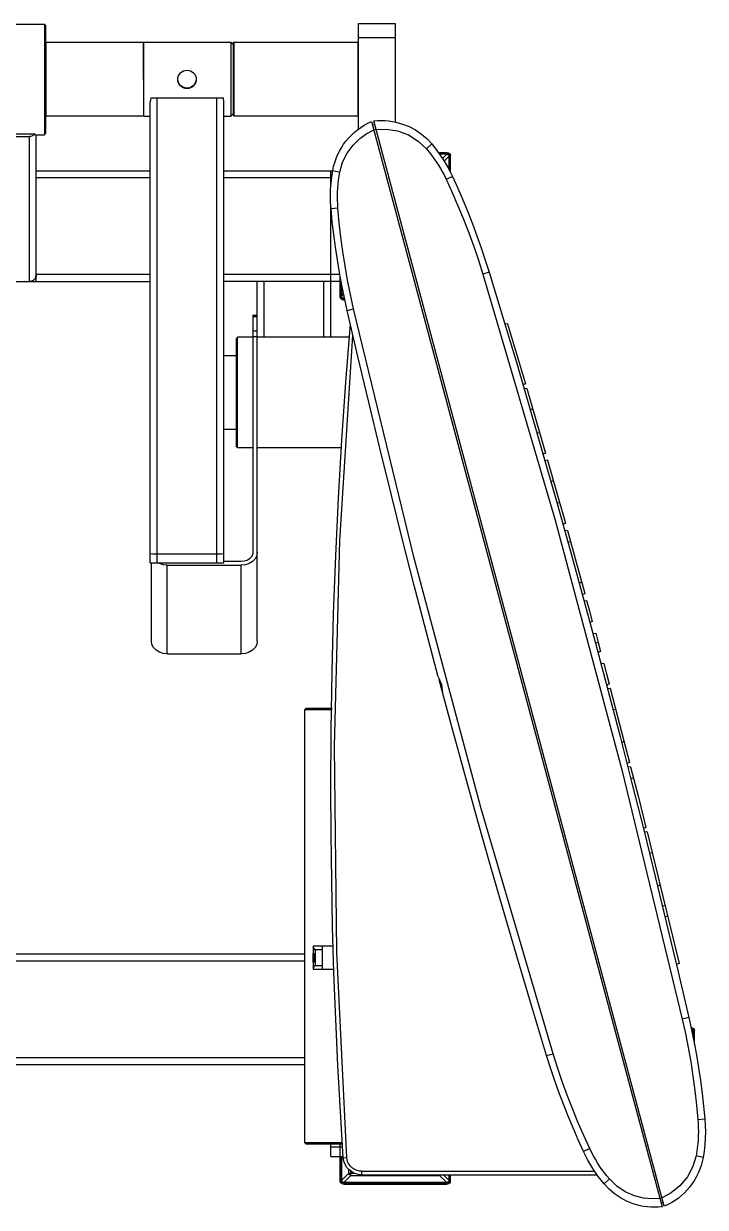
# Model space of a CAD drawing. Header units: millimetres. Extents: x 24547 to 62889, y 34568 to 56011.
# Drawn here: x 42859 to 43333, y 44808 to 45630 of the extents above; entities that cross this region are included whole.
import ezdxf

# ---------------------------------------------------------------- set-up
doc = ezdxf.new("R2010")
doc.units = ezdxf.units.MM
doc.linetypes.add('PEN_TYPE_1', pattern=[0])

# ---------------------------------------------------------------- blocks, each defined once
blk = doc.blocks.new('A$C4BB32A06')
at = {"color": 7, "linetype": 'PEN_TYPE_1'}
for points in [[(715.46, 821.61), (765.1, 821.61)], [(765.1, 821.61), (765.1, 744.87)], [(765.1, 821.61), (765.88, 820.85)], [(765.88, 820.85), (765.88, 745.64)], [(983.3, 748.65), (983.3, 821.96)], [(983.3, 821.96), (1008.88, 821.96)], [(1008.88, 821.96), (1008.88, 753.53)], [(766.24, 808.82), (765.88, 808.45)], [(833.62, 808.82), (766.24, 808.82)], [(766.24, 757.66), (766.24, 808.82)], [(833.62, 808.82), (833.82, 809)], [(833.82, 809), (894.56, 809)], [(833.82, 809), (833.82, 783.25)], [(834.24, 757.66), (834.24, 808.82)], [(894.56, 809), (894.56, 757.84)], [(894.56, 809), (896.16, 807.4)], [(896.16, 807.4), (896.16, 759.44)], [(896.32, 808.79), (896.71, 809.18)], [(896.32, 808.79), (896.32, 758.38)], [(896.71, 809.18), (896.71, 758.01)], [(896.71, 809.18), (982.94, 809.18)], [(982.94, 809.18), (982.94, 758.01)], [(982.94, 809.18), (983.3, 808.79)], [(983.3, 812.37), (1008.88, 812.37)], [(896.32, 801.06), (896.16, 801.06)], [(857.78, 783.25), (857.91, 784.47), (858.27, 785.69), (858.88, 786.82), (859.67, 787.78), (860.64, 788.57), (861.75, 789.18), (862.95, 789.53), (864.19, 789.65)], [(864.19, 789.65), (865.43, 789.53), (866.63, 789.18), (867.74, 788.57), (868.71, 787.78), (869.5, 786.82), (870.11, 785.69), (870.47, 784.47), (870.57, 783.25)], [(858.88, 779.7), (858.27, 780.81), (857.91, 782.03), (857.78, 783.25)], [(864.19, 777.13), (862.79, 777.29), (861.46, 777.75), (860.22, 778.51), (859.21, 779.52), (858.43, 780.74), (857.94, 782.11), (857.84, 783.25)], [(858.56, 780.35), (858.1, 781.4)], [(870.54, 783.25), (870.38, 781.92), (869.72, 780.34)], [(870.57, 783.25), (870.47, 782.1), (870.11, 780.87)], [(859.7, 778.77), (858.75, 779.96)], [(864.19, 776.92), (862.99, 777.03), (861.75, 777.39), (860.64, 777.99), (859.67, 778.79), (858.88, 779.75)], [(864.19, 777.2), (862.95, 777.31), (861.75, 777.68), (860.64, 778.27), (859.7, 779.05)], [(860.87, 777.86), (859.73, 778.73)], [(862.3, 777.23), (861.29, 777.65)], [(864.19, 776.92), (862.73, 777.1)], [(870.11, 780.83), (869.5, 779.7), (868.71, 778.73), (867.77, 777.94), (866.63, 777.34), (865.43, 776.98), (864.19, 776.87)], [(868.71, 779.02), (867.38, 777.98), (865.82, 777.34), (864.19, 777.13)], [(864.19, 777.2), (866.6, 777.67)], [(865.66, 777.1), (864.19, 776.92)], [(867.12, 777.65), (866.08, 777.23)], [(869.33, 779.83), (868.71, 779.07), (867.77, 778.27), (866.66, 777.7)], [(869.72, 780.34), (868.71, 778.77), (867.51, 777.86)], [(838.96, 770.47), (838.6, 767.69)], [(838.6, 447.54), (838.6, 767.69)], [(838.96, 770.47), (843.42, 770.46)], [(843.42, 447.51), (843.42, 770.46)], [(843.42, 770.46), (884.96, 770.46)], [(884.96, 770.46), (889.42, 770.47)], [(884.96, 447.51), (884.96, 770.46)], [(889.78, 767.69), (889.42, 770.47)], [(889.78, 447.54), (889.78, 767.69)], [(896.32, 765.87), (896.16, 765.87)], [(766.24, 757.66), (765.88, 758.06)], [(834.24, 757.66), (766.24, 757.66)], [(834.44, 757.84), (834.24, 757.66)], [(834.44, 757.84), (838.6, 757.84)], [(889.78, 757.84), (894.56, 757.84)], [(894.56, 757.84), (896.16, 759.44)], [(896.32, 758.38), (896.71, 758.01)], [(896.71, 758.01), (982.94, 758.01)], [(982.94, 758.01), (983.3, 758.38)], [(965.46, 720.02), (966.05, 722.83), (966.8, 725.58), (967.72, 728.26), (968.81, 730.87), (970.04, 733.39), (971.43, 735.83), (972.96, 738.18), (974.63, 740.42), (976.43, 742.56), (978.37, 744.58), (980.42, 746.48), (982.6, 748.26), (984.9, 749.91), (987.3, 751.41), (989.81, 752.78), (992.41, 753.99)], [(970.34, 718.83), (972.26, 725.68), (975.45, 732.11), (979.55, 737.68), (984.27, 742.23), (989.22, 745.69), (993.98, 748.13)], [(992.41, 753.99), (1194.37, 0.32)], [(994.59, 751.77), (993.06, 751.51)], [(993.91, 754.38), (996.62, 754.62), (999.38, 754.7), (1001.89, 754.63), (1004.38, 754.43), (1006.85, 754.09), (1009.28, 753.61), (1014.03, 752.28), (1018.6, 750.44), (1022.94, 748.13), (1027.02, 745.34), (1030.79, 742.12), (1034.21, 738.46)], [(1195.83, 0.72), (993.91, 754.38)], [(995.51, 748.39), (994.01, 748)], [(995.47, 748.52), (1002.6, 748.75), (1010.35, 747.52), (1017.97, 744.71), (1024.83, 740.46), (1030.56, 734.98)], [(758.4, 745.16), (722.17, 745.16)], [(725.91, 743.62), (754.65, 743.62)], [(758.4, 745.16), (757.65, 744.51), (756.74, 744.03), (755.73, 743.72), (754.65, 743.62)], [(754.65, 642.89), (754.65, 743.62)], [(758.82, 744.87), (758.4, 745.16)], [(758.82, 744.87), (765.1, 744.87)], [(759.47, 744.48), (758.82, 744.87)], [(759.47, 642.89), (759.47, 744.87)], [(765.1, 744.87), (765.88, 745.64)], [(1034.21, 738.44), (1030.56, 734.98)], [(1030.56, 734.98), (1032.35, 732.83), (1034.08, 730.61), (1035.74, 728.37), (1037.33, 726.07), (1038.86, 723.73), (1040.3, 721.34), (1041.66, 718.9), (1043, 716.42), (1044.24, 713.88)], [(1034.21, 738.44), (1034.21, 738.46)], [(1034.21, 738.44), (1038.35, 733.17), (1042.13, 727.65), (1045.54, 721.89), (1048.57, 715.92)], [(1038.9, 732.44), (1044.95, 732.44)], [(1044.95, 732.44), (1044.95, 731.53)], [(1044.95, 732.44), (1045.85, 732.25), (1046.58, 731.76), (1047.08, 731.02), (1047.26, 730.13)], [(1039.55, 731.53), (1044.95, 731.53)], [(1044.63, 731.28), (1039.71, 731.28)], [(1041.7, 728.35), (1044.63, 731.28)], [(1042.87, 726.51), (1046.12, 729.77)], [(1044.63, 731.28), (1045.08, 731.2), (1045.51, 731), (1045.83, 730.68), (1046.03, 730.26), (1046.12, 729.77)], [(1044.95, 731.53), (1045.51, 731.42), (1045.96, 731.12), (1046.27, 730.67), (1046.38, 730.13)], [(1046.12, 729.77), (1046.12, 720.85)], [(1046.38, 720.34), (1046.38, 730.13)], [(1047.26, 730.13), (1046.38, 730.13)], [(1047.26, 718.63), (1047.26, 730.13)], [(838.6, 719.64), (759.47, 719.64)], [(965.46, 719.64), (889.78, 719.64)], [(964.29, 693.34), (964, 697.79), (963.9, 702.26), (964, 706.72), (964.29, 711.18), (964.78, 715.61), (965.46, 720.02)], [(964.13, 708.95), (964.13, 719.64)], [(965.46, 720.03), (970.34, 718.83)], [(965.46, 720.03), (965.46, 720.02)], [(969.07, 693.75), (968.88, 696.56), (968.78, 699.36), (968.75, 702.16), (968.81, 704.96), (968.94, 707.75), (969.17, 710.53), (969.5, 713.31), (969.89, 716.08), (970.34, 718.83)], [(1044.24, 713.88), (1048.57, 715.92)], [(1048.57, 715.92), (1052.28, 707.79), (1055.84, 699.6), (1059.26, 691.36), (1062.53, 683.05), (1065.65, 674.69), (1068.63, 666.27), (1071.47, 657.8), (1074.15, 649.28)], [(838.6, 714.84), (759.47, 714.84)], [(964.68, 714.83), (889.78, 714.84)], [(1044.24, 713.88), (1048.43, 704.7), (1052.47, 695.46), (1056.28, 686.12), (1059.93, 676.71), (1063.38, 667.23), (1066.63, 657.7), (1069.69, 648.08)], [(964.13, 604.18), (964.13, 695.57)], [(969.07, 693.75), (964.29, 693.34)], [(975.45, 622.83), (973.52, 631.55), (971.74, 640.31), (970.11, 649.09), (968.64, 657.89), (967.32, 666.72), (966.16, 675.58), (965.15, 684.45), (964.29, 693.34)], [(979.95, 624.02), (977.76, 633.89), (975.81, 643.78), (974.05, 653.71), (972.49, 663.67), (971.16, 673.66), (970.02, 683.69), (969.07, 693.75)], [(682.61, 642.89), (838.6, 642.89)], [(759.47, 647.7), (759.37, 646.74), (759.09, 645.83), (758.65, 645.01), (758.06, 644.3), (757.35, 643.71), (756.53, 643.27), (755.63, 642.98), (754.65, 642.89)], [(754.65, 642.89), (756.02, 643.1)], [(756.02, 643.1), (756.41, 643.28)], [(756.41, 643.28), (757.26, 643.68)], [(757.26, 643.68), (757.65, 643.99)], [(757.65, 643.99), (758.3, 644.63)], [(758.3, 644.63), (758.62, 645.03)], [(758.62, 645.03), (759.08, 645.88)], [(759.08, 645.88), (759.24, 646.3)], [(759.24, 646.3), (759.47, 647.7)], [(838.6, 647.69), (759.47, 647.69)], [(970.38, 647.7), (889.78, 647.69)], [(971.25, 642.89), (889.78, 642.89)], [(912.95, 393.18), (912.95, 642.89)], [(917.77, 604.18), (917.77, 642.89)], [(959.34, 604.18), (959.34, 642.89)], [(970.51, 642.89), (970.51, 646.94)], [(970.51, 632.4), (970.51, 642.89)], [(971.42, 632.4), (971.42, 642.02)], [(1074.15, 649.28), (1069.69, 648.08)], [(1069.69, 648.08), (1119.89, 477.13), (1166.34, 303.82), (1208.33, 130.68)], [(1074.18, 649.3), (1083.9, 617.25), (1093.48, 585.17), (1102.92, 553.04), (1112.22, 520.87), (1121.38, 488.66), (1130.4, 456.41), (1139.27, 424.12), (1148.01, 391.8), (1156.6, 359.44), (1165.06, 327.04), (1173.37, 294.6), (1181.54, 262.13), (1189.57, 229.62), (1197.46, 197.07), (1205.21, 164.5), (1212.82, 131.88)], [(971.68, 632.76), (971.68, 640.74)], [(971.68, 632.76), (973.01, 634.08)], [(970.51, 632.4), (971.42, 632.4)], [(972.82, 630.09), (971.92, 630.27), (971.19, 630.77), (970.69, 631.51), (970.51, 632.4)], [(972.82, 630.99), (972.27, 631.1), (971.82, 631.4), (971.53, 631.85), (971.42, 632.4)], [(973.17, 631.25), (972.69, 631.33), (972.26, 631.53), (971.94, 631.85), (971.74, 632.27), (971.68, 632.76)], [(972.82, 631), (972.82, 630.09)], [(972.82, 631), (973.66, 631)], [(972.82, 630.09), (973.86, 630.09)], [(973.17, 631.25), (973.53, 631.59)], [(973.6, 631.25), (973.17, 631.25)], [(909.89, 619.55), (909.89, 454.77)], [(909.89, 619.55), (912.95, 619.55)], [(909.89, 618.52), (912.95, 618.52)], [(975.45, 622.83), (979.95, 624.02)], [(1038.77, 368.47), (1030.38, 400.15), (1022.12, 431.86), (1014, 463.6), (1006.01, 495.38), (998.16, 527.2), (990.46, 559.04), (982.88, 590.92), (975.45, 622.83)], [(1118.55, 106.62), (1068.36, 277.57), (1021.94, 450.88), (979.95, 624.02)], [(912.95, 608.54), (909.89, 608.54)], [(972.75, 34.5), (970.74, 66.55), (968.99, 98.6), (967.52, 130.67), (966.31, 162.75), (965.37, 194.84), (964.7, 226.93), (964.29, 259.04), (964.16, 291.14), (964.37, 331.45), (965.01, 371.75), (966.07, 412.03), (967.55, 452.3), (969.45, 492.55), (971.78, 532.78), (974.53, 572.99), (977.7, 613.17)], [(1087.01, 613.52), (1085.09, 613.2)], [(1086.98, 613.57), (1093.23, 592.71), (1099.41, 571.82)], [(899.35, 604.18), (898.6, 603.42)], [(898.6, 528.21), (898.6, 603.42)], [(899.35, 527.44), (899.35, 604.18)], [(909.89, 604.18), (899.35, 604.18)], [(912.95, 604.46), (909.89, 604.46)], [(977.05, 604.18), (912.95, 604.18)], [(975.16, 34.63), (968.26, 177.28), (966.7, 320.15), (970.41, 462.97), (979.49, 605.5)], [(898.6, 591.39), (889.78, 591.39)], [(1099.38, 571.82), (1097.59, 571.17)], [(1100.32, 568.63), (1098.43, 568.31)], [(1099.38, 571.82), (1099.41, 571.82)], [(1100.36, 568.62), (1106.9, 546.17), (1113.38, 523.71)], [(1104.49, 554.39), (1102.7, 553.74)], [(898.6, 540.23), (889.78, 540.23)], [(1109.27, 537.94), (1107.42, 537.5)], [(899.35, 527.44), (898.6, 528.21)], [(909.89, 527.44), (899.35, 527.44)], [(971.71, 527.44), (912.95, 527.44)], [(1113.38, 523.66), (1111.59, 523.01)], [(1114.81, 518.75), (1112.89, 518.42)], [(1113.38, 523.66), (1113.38, 523.71)], [(1114.78, 518.81), (1121.03, 496.91), (1127.18, 474.98)], [(1118.88, 504.47), (1117.05, 503.82)], [(1123.17, 489.22), (1121.29, 488.88)], [(1127.21, 474.93), (1125.39, 474.27)], [(1128.58, 470), (1126.69, 469.68)], [(1127.21, 474.93), (1127.18, 474.98)], [(1128.61, 469.97), (1134.69, 448.08), (1140.69, 426.19)], [(1130.79, 462.12), (1128.9, 461.68)], [(838.6, 453.92), (841.66, 453.9)], [(838.6, 453.92), (838.83, 453.92)], [(840.52, 453.9), (843.42, 453.89)], [(843.42, 453.89), (887.86, 453.9)], [(886.68, 453.9), (889.78, 453.92)], [(889.55, 453.92), (889.78, 453.92)], [(909.89, 454.77), (909.63, 453.11), (908.82, 451.58), (907.55, 450.24), (905.89, 449.23), (903.97, 448.6), (901.89, 448.39)], [(912.95, 454.77), (912.6, 452.47), (911.49, 450.34), (909.73, 448.52), (907.42, 447.12), (904.75, 446.24), (901.89, 445.93)], [(838.6, 447.54), (843.42, 447.51)], [(839.42, 393.18), (839.42, 447.51)], [(843.42, 447.51), (884.96, 447.51)], [(850.49, 445.93), (847.62, 446.24), (844.95, 447.12), (844.3, 447.51)], [(850.49, 384.36), (850.49, 445.93)], [(850.49, 445.93), (901.89, 445.93)], [(884.96, 447.51), (889.78, 447.54)], [(901.89, 448.39), (889.78, 448.39)], [(901.89, 384.36), (901.89, 445.93)], [(1138.54, 434.02), (1136.72, 433.46)], [(1140.69, 426.12), (1138.9, 425.45)], [(1142.05, 421.17), (1140.13, 420.85)], [(1140.69, 426.12), (1140.69, 426.19)], [(1145.93, 406.92), (1143.99, 414.02), (1142.05, 421.14)], [(1145.93, 406.85), (1144.11, 406.2)], [(1145.93, 406.85), (1145.93, 406.92)], [(1148.14, 398.58), (1146.25, 398.26)], [(1148.14, 398.63), (1149.85, 392.29), (1151.56, 385.95)], [(850.49, 384.36), (847.62, 384.65), (844.95, 385.53), (842.67, 386.93), (840.88, 388.77), (839.78, 390.9), (839.42, 393.18)], [(912.95, 393.18), (912.6, 390.9), (911.49, 388.77), (909.73, 386.93), (907.42, 385.53), (904.75, 384.65), (901.89, 384.36)], [(1149.83, 392.28), (1147.98, 391.78)], [(850.49, 384.36), (901.89, 384.36)], [(1151.53, 385.98), (1149.74, 385.32)], [(1151.53, 385.98), (1151.56, 385.95)], [(1153.74, 377.7), (1151.85, 377.36)], [(1153.74, 377.67), (1155.64, 370.54), (1157.52, 363.41)], [(1038.77, 368.47), (1039.35, 367.01), (1040.2, 365.15), (1040.92, 363.1), (1041.34, 360.95), (1041.53, 358.92), (1041.76, 357.36)], [(1114.09, 105.42), (1104.24, 137.89), (1094.53, 170.41), (1084.97, 202.97), (1075.55, 235.57), (1066.27, 268.22), (1057.14, 300.9), (1048.16, 333.63), (1039.32, 366.39)], [(1157.55, 363.36), (1155.73, 362.69)], [(1157.55, 363.36), (1157.52, 363.41)], [(1158.33, 360.38), (1156.41, 360.09)], [(1158.3, 360.43), (1165.04, 334.7), (1171.68, 308.95)], [(945.93, 345.49), (946.74, 346.29)], [(945.93, 345.49), (945.93, 44.94)], [(964.94, 345.49), (945.93, 345.49)], [(964.94, 346.29), (946.74, 346.29)], [(1162.14, 345.78), (1160.25, 345.43)], [(1167.93, 323.5), (1166.11, 322.87)], [(1171.68, 308.89), (1169.89, 308.19)], [(1172.46, 305.91), (1170.57, 305.58)], [(1171.68, 308.89), (1171.68, 308.95)], [(1172.46, 305.97), (1177.81, 284.87), (1183.1, 263.75)], [(1174.48, 297.98), (1172.62, 297.54)], [(1183.1, 263.74), (1181.28, 263.08)], [(1183.1, 263.74), (1183.1, 263.75)], [(1183.85, 260.76), (1181.93, 260.46)], [(1183.85, 260.76), (1195.09, 215.03), (1206.05, 169.22)], [(1187.46, 246.11), (1185.58, 245.75)], [(1192.97, 223.75), (1191.14, 223.11)], [(1196.42, 209.57), (1194.53, 209.23)], [(1198.21, 202.1), (1196.35, 201.68)], [(951.76, 181.31), (951.76, 165.31)], [(965.75, 181.31), (951.76, 181.31)], [(958.14, 181.31), (958.14, 165.31)], [(473.27, 176.02), (945.93, 176.02)], [(953.29, 178.73), (951.76, 180.57)], [(951.76, 173.32), (951.76, 173.97), (951.76, 174.62), (951.79, 175.21), (951.82, 175.7), (951.85, 176.09), (951.92, 176.37), (952.02, 176.5), (952.08, 176.51)], [(952.08, 170.12), (952.02, 170.13), (951.92, 170.26), (951.85, 170.56), (951.82, 170.95), (951.79, 171.43), (951.76, 172.02), (951.76, 172.65), (951.76, 173.32)], [(952.08, 176.51), (952.11, 176.5), (952.24, 176.35), (952.37, 176.07), (952.5, 175.68), (952.6, 175.19), (952.7, 174.61), (952.76, 173.97), (952.76, 173.32)], [(952.76, 173.32), (952.76, 172.67), (952.7, 172.02), (952.6, 171.45), (952.5, 170.95), (952.37, 170.56), (952.24, 170.28), (952.11, 170.13), (952.08, 170.12)], [(953.29, 178.73), (953.29, 167.9)], [(958.14, 178.73), (953.29, 178.73)], [(473.27, 171.24), (945.93, 171.24)], [(951.76, 166.06), (953.29, 167.9)], [(951.76, 165.31), (966.24, 165.31)], [(953.29, 167.9), (958.14, 167.9)], [(1206.05, 169.25), (1204.23, 168.59)], [(1206.05, 169.25), (1206.05, 169.22)], [(1212.79, 131.87), (1208.33, 130.68)], [(1212.79, 131.87), (1212.82, 131.88)], [(1212.79, 131.87), (1214.73, 123.15), (1216.51, 114.4), (1218.14, 105.62), (1219.62, 96.82), (1220.94, 87.99), (1222.1, 79.14), (1223.11, 70.27), (1223.96, 61.38)], [(1208.33, 130.68), (1210.48, 120.82), (1212.43, 110.92), (1214.19, 100.99), (1215.75, 91.03)], [(1214.45, 124.87), (1214.45, 124.41)], [(1214.45, 124.87), (1215.34, 124.69), (1216.07, 124.2), (1216.55, 123.47), (1216.73, 122.57)], [(1214.55, 123.97), (1215.05, 123.83), (1215.47, 123.52), (1215.75, 123.09), (1215.85, 122.57)], [(1214.61, 123.62), (1215, 123.44), (1215.3, 123.11), (1215.52, 122.7), (1215.59, 122.22)], [(1215.04, 121.66), (1215.59, 122.22)], [(1215.59, 122.22), (1215.59, 118.91)], [(1215.85, 117.63), (1215.85, 122.57)], [(1216.73, 122.57), (1215.85, 122.57)], [(1216.73, 113.13), (1216.73, 122.57)], [(12.79, 99.28), (945.93, 99.28)], [(473.27, 104.08), (945.93, 104.08)], [(1114.09, 105.42), (1118.55, 106.62)], [(1139.68, 38.78), (1135.98, 46.91), (1132.42, 55.1), (1129, 63.34), (1125.73, 71.65), (1122.6, 80.01), (1119.62, 88.43), (1116.78, 96.9), (1114.09, 105.42)], [(1144.04, 40.82), (1139.81, 49.98), (1135.8, 59.24), (1131.96, 68.59), (1128.32, 77.98), (1124.87, 87.45), (1121.61, 97), (1118.55, 106.62)], [(1215.75, 91.03), (1217.09, 81.04), (1218.23, 71.01), (1219.17, 60.95)], [(1219.17, 60.95), (1219.37, 58.14), (1219.46, 55.34), (1219.5, 52.54), (1219.43, 49.74), (1219.3, 46.96), (1219.07, 44.17), (1218.78, 41.39), (1218.39, 38.62), (1217.9, 35.85)], [(1219.17, 60.95), (1223.96, 61.36)], [(1223.96, 61.38), (1224.25, 56.91), (1224.35, 52.46), (1224.25, 47.99), (1223.96, 43.53), (1223.47, 39.09), (1222.78, 34.68)], [(1223.96, 61.36), (1223.96, 61.38)], [(946.74, 44.14), (945.93, 44.94)], [(945.93, 44.94), (972.13, 44.94)], [(946.74, 44.14), (972.17, 44.14)], [(964.13, 35.33), (964.13, 44.14)], [(972.33, 41.73), (964.13, 41.73)], [(970.51, 35.33), (970.51, 44.14)], [(964.13, 35.33), (972.72, 35.33)], [(970.51, 18.44), (970.51, 35.33)], [(971.42, 18.44), (971.42, 35.33)], [(971.68, 18.8), (971.68, 35.33)], [(972.75, 34.47), (975.16, 34.63)], [(985.51, 22.54), (983.05, 22.78), (980.74, 23.46), (978.63, 24.55), (976.78, 25.99), (975.21, 27.75), (973.99, 29.78), (973.15, 32.03), (972.75, 34.47)], [(985.38, 25.08), (983.95, 25.18), (982.35, 25.55), (980.66, 26.24), (979.07, 27.26), (977.7, 28.56), (976.59, 30.06), (975.81, 31.66), (975.36, 33.22), (975.16, 34.63)], [(1144.04, 40.82), (1139.68, 38.78)], [(1154.03, 16.26), (1149.89, 21.52), (1146.11, 27.05), (1142.7, 32.81), (1139.68, 38.78)], [(1157.68, 19.73), (1155.89, 21.87), (1154.16, 24.09), (1152.5, 26.33), (1150.91, 28.63), (1149.41, 30.97), (1147.95, 33.36), (1146.58, 35.81), (1145.28, 38.3), (1144.04, 40.82)], [(1217.9, 35.85), (1215.69, 28.27), (1211.91, 21.17), (1206.74, 14.96), (1200.65, 10.01), (1194.27, 6.57)], [(1222.78, 34.68), (1222.2, 31.87), (1221.44, 29.12), (1220.52, 26.44), (1219.44, 23.83), (1218.2, 21.31), (1216.82, 18.87), (1215.29, 16.52), (1213.62, 14.28), (1211.81, 12.14), (1209.88, 10.12), (1207.82, 8.22), (1205.64, 6.44), (1203.35, 4.8), (1200.95, 3.29), (1198.44, 1.93), (1195.83, 0.72)], [(1222.78, 34.68), (1217.9, 35.85)], [(976.53, 23.65), (976.53, 26.28)], [(978.02, 22.15), (978.02, 25)], [(985.38, 25.08), (985.51, 22.54)], [(985.38, 25.08), (1147.39, 25.08)], [(970.51, 18.44), (971.42, 18.44)], [(972.82, 16.14), (971.92, 16.32), (971.19, 16.82), (970.69, 17.54), (970.51, 18.44)], [(972.82, 17.04), (972.27, 17.15), (971.82, 17.45), (971.53, 17.9), (971.42, 18.44)], [(971.68, 18.8), (976.53, 23.65)], [(973.17, 17.3), (972.69, 17.37), (972.26, 17.58), (971.94, 17.9), (971.74, 18.31), (971.68, 18.8)], [(972.82, 17.04), (972.82, 16.14)], [(972.82, 17.04), (1044.95, 17.04)], [(973.17, 17.3), (978.02, 22.15)], [(1044.63, 17.3), (973.17, 17.3)], [(978.02, 22.15), (977.6, 22.28), (977.21, 22.51), (976.89, 22.83), (976.66, 23.22), (976.53, 23.65)], [(976.53, 23.65), (980.37, 23.65)], [(978.02, 22.15), (1039.74, 22.15)], [(985.51, 22.54), (1149.15, 22.54)], [(1040.62, 22.54), (1039.74, 22.15)], [(1039.74, 22.15), (1039.74, 22.54)], [(1039.74, 22.15), (1044.63, 17.3)], [(1042.38, 22.54), (1046.12, 18.8)], [(1046.12, 18.8), (1046.03, 18.31), (1045.83, 17.9), (1045.51, 17.58), (1045.08, 17.37), (1044.63, 17.3)], [(1047.26, 18.44), (1047.08, 17.54), (1046.58, 16.82), (1045.85, 16.32), (1044.95, 16.14)], [(1046.38, 18.44), (1046.27, 17.9), (1045.96, 17.45), (1045.51, 17.15), (1044.95, 17.04)], [(1044.95, 16.14), (1044.95, 17.04)], [(1046.12, 22.54), (1046.12, 18.8)], [(1046.38, 18.44), (1046.38, 22.54)], [(1047.26, 18.44), (1046.38, 18.44)], [(1047.26, 18.44), (1047.26, 22.54)], [(1154.03, 16.26), (1157.68, 19.73)], [(1192.8, 6.17), (1187.46, 5.91), (1181.48, 6.43), (1175.13, 7.99), (1168.75, 10.77), (1162.79, 14.76), (1157.68, 19.73)], [(972.82, 16.14), (1044.95, 16.14)], [(1194.37, 0.32), (1191.63, 0.08), (1188.9, 0), (1186.38, 0.07), (1183.88, 0.27), (1181.42, 0.62), (1178.98, 1.09), (1174.22, 2.43), (1169.65, 4.26), (1165.3, 6.59), (1161.23, 9.37), (1157.46, 12.6), (1154.03, 16.26)], [(1194.24, 6.7), (1192.74, 6.3)], [(1195.15, 3.33), (1193.81, 2.85)]]:
    blk.add_lwpolyline(points, dxfattribs=at)

msp = doc.modelspace()

# ---------------------------------------------------------------- block references
msp.add_blockref('A$C4BB32A06', (42108.73, 44808.36))

doc.saveas('drawing.dxf')
